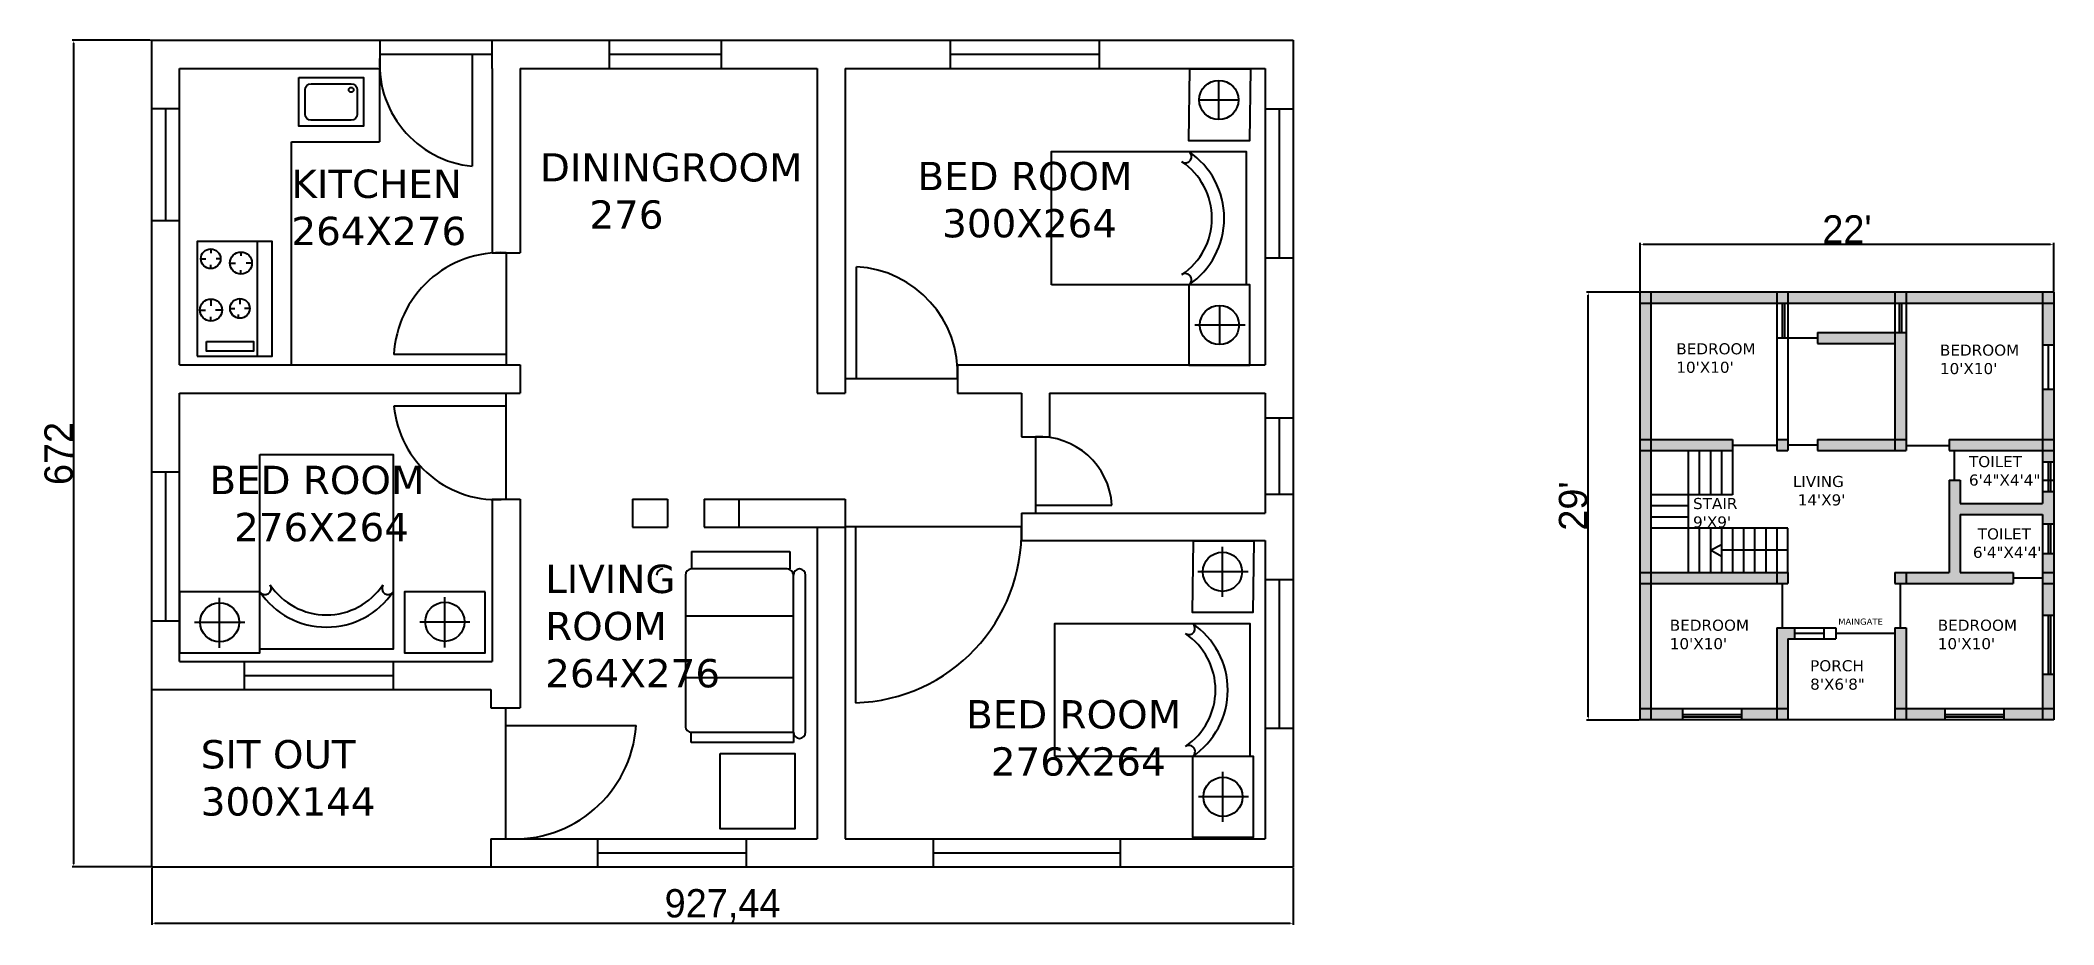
# Model space of a CAD drawing. Header units: feet. Extents: x 154 to 1790, y 7 to 726.
import ezdxf

# ---------------------------------------------------------------- set-up
doc = ezdxf.new("R2010")
doc.units = ezdxf.units.FT
doc.dimstyles.new('ISO-25', dxfattribs={"dimtxt": 23, "dimasz": 2.5, "dimexe": 1.25, "dimexo": 0.625, "dimtad": 1, "dimtxsty": 'Standard', "dimcen": 2.5, "dimadec": 0, "dimazin": 0, "dimtfac": 1, "dimtmove": 0, "dimatfit": 3, "dimfxl": 1, "dimarcsym": 0})

# ---------------------------------------------------------------- blocks, each defined once
blk = doc.blocks.new('*D11')
at = {"color": 0, "lineweight": -2, "transparency": 16777216}
for p, q in [((243.2, 725.7), (179.7, 725.7)), ((181, 56.2), (181, 723.2)), ((243.7, 53.7), (179.7, 53.7))]:
    blk.add_line(p, q, dxfattribs=at)
at = {"color": 0, "transparency": 16777216}
for points in [[(180.6, 723.2), (181.4, 723.2), (181, 725.7)], [(180.6, 56.2), (181.4, 56.2), (181, 53.7)]]:
    blk.add_solid(points, dxfattribs=at)
at = {"layer": 'Defpoints', "color": 0, "transparency": 16777216}
for p in [(181, 725.7), (243.8, 725.7), (244.4, 53.7)]:
    blk.add_point(p, dxfattribs=at)
at = {"color": 0, "transparency": 16777216, "insert": (168.8, 389.7), "char_height": 23, "attachment_point": 5, "rotation": 90}
blk.add_mtext('672', dxfattribs=at)
blk = doc.blocks.new('*D12')
at = {"color": 0, "lineweight": -2, "transparency": 16777216}
for p, q in [((244.4, 53.1), (244.4, 6.6)), ((1171.8, 53.1), (1171.8, 6.6)), ((246.9, 7.8), (1169.3, 7.8))]:
    blk.add_line(p, q, dxfattribs=at)
at = {"color": 0, "transparency": 16777216}
for points in [[(246.9, 8.2), (246.9, 7.4), (244.4, 7.8)], [(1169.3, 8.2), (1169.3, 7.4), (1171.8, 7.8)]]:
    blk.add_solid(points, dxfattribs=at)
at = {"layer": 'Defpoints', "color": 0, "transparency": 16777216}
for p in [(244.4, 53.7), (1171.8, 53.7), (1171.8, 7.8)]:
    blk.add_point(p, dxfattribs=at)
at = {"color": 0, "transparency": 16777216, "insert": (708.1, 21.9), "char_height": 23, "attachment_point": 5}
blk.add_mtext('927,44', dxfattribs=at)
blk = doc.blocks.new('*D19')
at = {"color": 0, "lineweight": -2, "transparency": 16777216}
for p, q in [((1453.1, 521), (1410.2, 521)), ((1411.5, 175.5), (1411.5, 518.5)), ((1453.1, 173), (1410.2, 173))]:
    blk.add_line(p, q, dxfattribs=at)
at = {"color": 0, "transparency": 16777216}
for points in [[(1411.1, 518.5), (1411.9, 518.5), (1411.5, 521)], [(1411.1, 175.5), (1411.9, 175.5), (1411.5, 173)]]:
    blk.add_solid(points, dxfattribs=at)
at = {"layer": 'Defpoints', "color": 0, "transparency": 16777216}
for p in [(1411.5, 521), (1453.7, 521), (1453.7, 173)]:
    blk.add_point(p, dxfattribs=at)
at = {"color": 0, "transparency": 16777216, "insert": (1399.3, 347), "char_height": 23, "width": 61.333, "attachment_point": 5, "rotation": 90}
blk.add_mtext("29'", dxfattribs=at)
blk = doc.blocks.new('*D20')
at = {"color": 0, "lineweight": -2, "transparency": 16777216}
for p, q in [((1453.7, 521.7), (1453.7, 561.1)), ((1456.2, 559.8), (1787.2, 559.8)), ((1789.7, 521.7), (1789.7, 561.1))]:
    blk.add_line(p, q, dxfattribs=at)
at = {"color": 0, "transparency": 16777216}
for points in [[(1456.2, 560.2), (1456.2, 559.4), (1453.7, 559.8)], [(1787.2, 560.2), (1787.2, 559.4), (1789.7, 559.8)]]:
    blk.add_solid(points, dxfattribs=at)
at = {"layer": 'Defpoints', "color": 0, "transparency": 16777216}
for p in [(1789.7, 559.8), (1453.7, 521), (1789.7, 521)]:
    blk.add_point(p, dxfattribs=at)
at = {"color": 0, "transparency": 16777216, "insert": (1621.7, 571.9), "char_height": 23, "attachment_point": 5}
blk.add_mtext("22'", dxfattribs=at)

msp = doc.modelspace()

# ---------------------------------------------------------------- hatches: boundary and pattern name
h = msp.add_hatch()
h.set_pattern_fill('ANGLE', color=256, scale=0.5)
h.set_pattern_definition([(0, (0, 0), (0, 3.4925), [2.54, -0.9525]), (90, (0, 0), (-3.4925, 2e-16), [2.54, -0.9525])])
h.paths.add_polyline_path([(1462.71, 512.05), (1453.71, 512.05), (1453.71, 401.05), (1462.71, 401.05)])
h.paths.add_polyline_path([(1462.71, 392.05), (1453.71, 392.05), (1453.71, 293.05), (1462.71, 293.05)])
h.paths.add_polyline_path([(1462.71, 284.05), (1453.71, 284.05), (1453.71, 182.05), (1462.71, 182.05)])
h.paths.add_polyline_path([(1488.071, 182.05), (1462.71, 182.05), (1462.71, 173.05), (1488.071, 173.05)])
h.paths.add_polyline_path([(1564.71, 182.05), (1536.071, 182.05), (1536.071, 173.05), (1564.71, 173.05)])
h.paths.add_polyline_path([(1701.24, 182.05), (1669.71, 182.05), (1669.71, 173.05), (1701.24, 173.05)])
h.paths.add_polyline_path([(1780.71, 182.05), (1749.24, 182.05), (1749.24, 173.05), (1780.71, 173.05)])
h.paths.add_polyline_path([(1789.71, 210.304), (1780.71, 210.304), (1780.71, 182.05), (1789.71, 182.05)])
h.paths.add_polyline_path([(1789.71, 284.05), (1780.71, 284.05), (1780.71, 258.304), (1789.71, 258.304)])
h.paths.add_polyline_path([(1789.71, 308.486), (1780.71, 308.486), (1780.71, 293.05), (1789.71, 293.05)], flags=17)
h.paths.add_polyline_path([(1789.71, 358.864), (1780.71, 358.864), (1780.71, 349.05), (1713.71, 349.05), (1713.71, 368.05), (1704.71, 368.05), (1704.71, 340.05), (1704.71, 293.05), (1669.71, 293.05), (1669.71, 284.05), (1756.71, 284.05), (1756.71, 293.05), (1713.71, 293.05), (1713.71, 340.05), (1780.71, 340.05), (1780.71, 332.486), (1789.71, 332.486)])
h.paths.add_polyline_path([(1789.71, 442.073), (1780.71, 442.073), (1780.71, 401.05), (1789.71, 401.05)])
h.paths.add_polyline_path([(1789.71, 392.05), (1780.71, 392.05), (1780.71, 382.864), (1789.71, 382.864)])
h.paths.add_polyline_path([(1789.71, 512.05), (1780.71, 512.05), (1780.71, 478.073), (1789.71, 478.073)])
h.paths.add_polyline_path([(1780.71, 521.05), (1669.71, 521.05), (1669.71, 512.05), (1780.71, 512.05)])
h.paths.add_polyline_path([(1669.71, 488.05), (1660.71, 488.05), (1660.71, 401.05), (1669.71, 401.05)])
h.paths.add_polyline_path([(1780.71, 401.05), (1704.71, 401.05), (1704.71, 392.05), (1780.71, 392.05)])
h.paths.add_polyline_path([(1660.71, 521.05), (1573.71, 521.05), (1573.71, 512.05), (1660.71, 512.05)])
h.paths.add_polyline_path([(1564.71, 521.05), (1462.71, 521.05), (1462.71, 512.05), (1564.71, 512.05)])
h.paths.add_polyline_path([(1660.71, 488.05), (1597.71, 488.05), (1597.71, 479.05), (1660.71, 479.05)])
h.paths.add_polyline_path([(1660.71, 401.05), (1597.71, 401.05), (1597.71, 392.05), (1660.71, 392.05)])
h.paths.add_polyline_path([(1528.71, 401.05), (1462.71, 401.05), (1462.71, 392.05), (1528.71, 392.05)])
h.paths.add_polyline_path([(1573.71, 239.05), (1578.961, 239.05), (1578.961, 248.05), (1564.71, 248.05), (1564.71, 182.05), (1573.71, 182.05)])
h.paths.add_polyline_path([(1669.71, 248.05), (1660.71, 248.05), (1660.71, 182.05), (1669.71, 182.05)])
h = msp.add_hatch(color=256)
h.dxf.hatch_style = 1
h.set_gradient(color1=(63, 255, 0), color2=(61, 245, 0), one_color=1, tint=0.48, name='INVCYLINDER')
h.paths.add_polyline_path([(1462.71, 521.05), (1453.71, 521.05), (1453.71, 512.05), (1462.71, 512.05)])
h.paths.add_polyline_path([(1573.71, 521.05), (1564.71, 521.05), (1564.71, 512.05), (1573.71, 512.05)])
h.paths.add_polyline_path([(1669.71, 521.05), (1660.71, 521.05), (1660.71, 512.05), (1669.71, 512.05)])
h.paths.add_polyline_path([(1789.71, 293.05), (1780.71, 293.05), (1780.71, 284.05), (1789.71, 284.05)])
h.paths.add_polyline_path([(1669.71, 182.05), (1660.71, 182.05), (1660.71, 173.05), (1669.71, 173.05)])
h.paths.add_polyline_path([(1573.71, 182.05), (1564.71, 182.05), (1564.71, 173.05), (1573.71, 173.05)])
h.paths.add_polyline_path([(1462.71, 182.05), (1453.71, 182.05), (1453.71, 173.05), (1462.71, 173.05)])
h.paths.add_polyline_path([(1789.71, 182.05), (1780.71, 182.05), (1780.71, 173.05), (1789.71, 173.05)])
h = msp.add_hatch(color=256)
h.dxf.hatch_style = 1
h.set_gradient(color1=(255, 127, 0), color2=(255, 163, 71), one_color=1, tint=0.64, name='INVCYLINDER')
h.paths.add_polyline_path([(1462.71, 512.05), (1453.71, 512.05), (1453.71, 401.05), (1462.71, 401.05)])
h.paths.add_polyline_path([(1462.71, 392.05), (1453.71, 392.05), (1453.71, 293.05), (1462.71, 293.05)])
h.paths.add_polyline_path([(1528.71, 401.05), (1462.71, 401.05), (1462.71, 392.05), (1528.71, 392.05)])
h.paths.add_polyline_path([(1462.71, 284.05), (1453.71, 284.05), (1453.71, 182.05), (1462.71, 182.05)])
h.paths.add_polyline_path([(1488.071, 182.05), (1462.71, 182.05), (1462.71, 173.05), (1488.071, 173.05)])
h.paths.add_polyline_path([(1564.71, 293.05), (1462.71, 293.05), (1462.71, 284.05), (1564.71, 284.05)])
h.paths.add_polyline_path([(1573.71, 239.05), (1578.961, 239.05), (1578.961, 248.05), (1564.71, 248.05), (1564.71, 182.05), (1573.71, 182.05)])
h.paths.add_polyline_path([(1564.71, 182.05), (1536.071, 182.05), (1536.071, 173.05), (1564.71, 173.05)])
h.paths.add_polyline_path([(1669.71, 248.05), (1660.71, 248.05), (1660.71, 182.05), (1669.71, 182.05)])
h.paths.add_polyline_path([(1756.71, 293.05), (1713.71, 293.05), (1713.71, 340.05), (1780.71, 340.05), (1780.71, 332.486), (1789.71, 332.486), (1789.71, 358.864), (1780.71, 358.864), (1780.71, 349.05), (1713.71, 349.05), (1713.71, 368.05), (1704.71, 368.05), (1704.71, 340.05), (1704.71, 293.05), (1669.71, 293.05), (1669.71, 284.05), (1756.71, 284.05)])
h.paths.add_polyline_path([(1701.24, 182.05), (1669.71, 182.05), (1669.71, 173.05), (1701.24, 173.05)])
h.paths.add_polyline_path([(1780.71, 182.05), (1749.24, 182.05), (1749.24, 173.05), (1780.71, 173.05)])
h.paths.add_polyline_path([(1789.71, 210.304), (1780.71, 210.304), (1780.71, 182.05), (1789.71, 182.05)])
h.paths.add_polyline_path([(1789.71, 284.05), (1780.71, 284.05), (1780.71, 258.304), (1789.71, 258.304)])
h.paths.add_polyline_path([(1789.71, 442.073), (1780.71, 442.073), (1780.71, 401.05), (1789.71, 401.05)])
h.paths.add_polyline_path([(1789.71, 512.05), (1780.71, 512.05), (1780.71, 478.073), (1789.71, 478.073)])
h.paths.add_polyline_path([(1780.71, 521.05), (1669.71, 521.05), (1669.71, 512.05), (1780.71, 512.05)])
h.paths.add_polyline_path([(1660.71, 521.05), (1573.71, 521.05), (1573.71, 512.05), (1660.71, 512.05)])
h.paths.add_polyline_path([(1669.71, 488.05), (1660.71, 488.05), (1660.71, 401.05), (1669.71, 401.05)])
h.paths.add_polyline_path([(1660.71, 488.05), (1597.71, 488.05), (1597.71, 479.05), (1660.71, 479.05)])
h.paths.add_polyline_path([(1564.71, 521.05), (1462.71, 521.05), (1462.71, 512.05), (1564.71, 512.05)])
h.paths.add_polyline_path([(1780.71, 401.05), (1704.71, 401.05), (1704.71, 392.05), (1780.71, 392.05)])
h.paths.add_polyline_path([(1660.71, 401.05), (1597.71, 401.05), (1597.71, 392.05), (1660.71, 392.05)])
h.paths.add_polyline_path([(1789.71, 392.05), (1780.71, 392.05), (1780.71, 382.864), (1789.71, 382.864)])
h.paths.add_polyline_path([(1789.71, 308.486), (1780.71, 308.486), (1780.71, 293.05), (1789.71, 293.05)], flags=17)
h = msp.add_hatch(color=256)
h.dxf.hatch_style = 1
h.set_gradient(color1=(63, 255, 0), color2=(61, 245, 0), one_color=1, tint=0.48, name='INVCYLINDER')
h.paths.add_polyline_path([(1789.71, 401.05), (1780.71, 401.05), (1780.71, 392.05), (1789.71, 392.05)])
h.paths.add_polyline_path([(1789.71, 521.05), (1780.71, 521.05), (1780.71, 512.05), (1789.71, 512.05)])
h.paths.add_polyline_path([(1669.71, 401.05), (1660.71, 401.05), (1660.71, 392.05), (1669.71, 392.05)])
h.paths.add_polyline_path([(1573.71, 401.05), (1564.71, 401.05), (1564.71, 392.05), (1573.71, 392.05)])
h = msp.add_hatch(color=256)
h.dxf.hatch_style = 1
h.set_gradient(color1=(63, 255, 0), color2=(61, 245, 0), one_color=1, tint=0.48, name='INVCYLINDER')
h.paths.add_polyline_path([(1573.71, 293.05), (1564.71, 293.05), (1564.71, 284.05), (1573.71, 284.05)])
h.paths.add_polyline_path([(1669.71, 293.05), (1660.71, 293.05), (1660.71, 284.05), (1669.71, 284.05)])
h.paths.add_polyline_path([(1462.71, 401.05), (1453.71, 401.05), (1453.71, 392.05), (1462.71, 392.05)])
h.paths.add_polyline_path([(1462.71, 293.05), (1453.71, 293.05), (1453.71, 284.05), (1462.71, 284.05)])

# ---------------------------------------------------------------- linework, layer by layer
for p, q in [((243.809, 725.707), (1171.809, 725.707)), ((244.369, 53.707), (244.369, 725.707)), ((429.809, 702.867), (429.809, 725.707)), ((520.809, 702.867), (520.809, 725.707)), ((616.296, 702.867), (616.296, 725.707)), ((707.296, 702.867), (707.296, 725.707)), ((893.323, 702.867), (893.323, 725.707)), ((1014.323, 702.867), (1014.323, 725.707)), ((1171.809, 725.707), (1171.809, 53.707)), ((429.809, 714.287), (520.809, 714.287)), ((504.638, 714.287), (504.638, 623.287)), ((616.296, 714.287), (707.296, 714.287)), ((893.323, 714.287), (1014.323, 714.287)), ((243.809, 702.867), (244.369, 702.867)), ((266.809, 461.707), (266.809, 702.867)), ((266.809, 702.867), (429.809, 702.867)), ((429.483, 702.867), (429.483, 643.089)), ((520.809, 702.867), (520.809, 552.927)), ((543.809, 702.867), (543.809, 552.927)), ((543.809, 702.867), (784.969, 702.867)), ((784.969, 702.867), (784.969, 438.707)), ((807.809, 702.867), (807.809, 438.707)), ((807.809, 702.867), (1148.969, 702.867)), ((1111.371, 661.223), (1111.371, 693.091)), ((1148.969, 702.867), (1148.969, 461.707)), ((1095.438, 677.157), (1127.305, 677.157)), ((266.809, 669.912), (244.369, 669.912)), ((255.589, 669.912), (255.589, 578.912)), ((1148.969, 669.912), (1171.809, 669.912)), ((1160.389, 669.912), (1160.389, 548.912)), ((357.809, 461.707), (357.809, 643.089)), ((357.809, 643.089), (429.483, 643.089)), ((266.809, 578.912), (244.369, 578.912)), ((330.083, 562.137), (330.083, 468.961)), ((284.227, 548.005), (288.315, 548.005)), ((292.227, 556.005), (292.227, 552.564)), ((292.227, 540.005), (292.227, 543.229)), ((300.227, 548.005), (296.791, 548.005)), ((307.787, 544.532), (312.44, 544.532)), ((316.787, 553.532), (316.787, 550.393)), ((325.787, 544.532), (321.134, 544.532)), ((520.809, 552.927), (543.809, 552.927)), ((532.309, 552.927), (532.309, 461.707)), ((817.03, 450.287), (817.03, 541.507)), ((1148.969, 548.912), (1171.809, 548.912)), ((316.787, 535.532), (316.787, 538.888)), ((292.445, 515.325), (292.445, 509.798)), ((307.917, 507.627), (311.788, 507.627)), ((315.917, 515.627), (315.917, 511.101)), ((323.917, 507.627), (319.83, 507.627)), ((323.917, 507.627), (323.917, 507.627)), ((1111.819, 510.088), (1111.819, 478.221)), ((1453.71, 173.05), (1453.71, 521.05)), ((1453.71, 521.05), (1789.71, 521.05)), ((1453.71, 512.05), (1789.71, 512.05)), ((1462.71, 392.05), (1462.71, 521.05)), ((1564.71, 521.05), (1564.71, 392.05)), ((1569.21, 483.55), (1569.21, 512.05)), ((1571.21, 483.55), (1571.21, 512.05)), ((1573.71, 521.05), (1573.71, 392.05)), ((1660.71, 521.05), (1660.71, 488.05)), ((1660.71, 521.05), (1660.71, 392.05)), ((1664.316, 488.05), (1664.316, 512.05)), ((1666.316, 488.05), (1666.316, 512.05)), ((1669.71, 521.05), (1669.71, 392.05)), ((1780.71, 521.05), (1780.71, 401.05)), ((1780.71, 521.05), (1780.71, 401.05)), ((1780.71, 521.05), (1780.71, 349.05)), ((1780.71, 521.05), (1780.71, 349.05)), ((1789.71, 521.05), (1789.71, 173.05)), ((283.445, 506.325), (288.098, 506.325)), ((292.445, 497.325), (292.445, 500.898)), ((301.445, 506.325), (296.139, 506.325)), ((314.924, 499.689), (314.924, 502.635)), ((315.917, 499.627), (314.924, 499.689)), ((1132.658, 494.154), (1091.877, 494.154)), ((1573.71, 483.55), (1564.71, 483.55)), ((1597.71, 483.55), (1573.71, 483.55)), ((1597.71, 488.05), (1669.71, 488.05)), ((1597.71, 488.05), (1597.71, 479.05)), ((1597.71, 479.05), (1660.71, 479.05)), ((1660.71, 479.05), (1660.71, 401.05)), ((1780.71, 478.073), (1789.71, 478.073)), ((1785.21, 478.073), (1785.21, 442.073)), ((266.809, 461.707), (543.809, 461.707)), ((532.309, 470.163), (441.089, 470.163)), ((543.809, 461.707), (543.809, 438.707)), ((899.029, 461.707), (1148.969, 461.707)), ((899.029, 461.707), (899.029, 438.867)), ((899.029, 450.287), (807.809, 450.287)), ((1780.71, 442.073), (1789.71, 442.073)), ((243.809, 438.867), (244.369, 438.867)), ((266.809, 438.707), (543.809, 438.707)), ((266.809, 220.707), (266.809, 438.707)), ((532.309, 428.191), (441.089, 428.191)), ((532.309, 352.547), (532.309, 438.707)), ((784.969, 438.867), (807.809, 438.867)), ((784.969, 438.707), (807.809, 438.707)), ((899.029, 438.867), (950.969, 438.867)), ((950.969, 438.867), (950.969, 403.207)), ((973.809, 438.867), (973.809, 403.207)), ((973.809, 438.867), (1148.969, 438.867)), ((1148.969, 438.867), (1148.969, 341.207)), ((1148.969, 418.625), (1171.809, 418.625)), ((1160.389, 418.625), (1160.389, 356.625)), ((950.969, 403.207), (973.809, 403.207)), ((962.389, 403.207), (962.389, 341.207)), ((1453.71, 401.05), (1528.71, 401.05)), ((1462.71, 401.05), (1528.71, 401.05)), ((1528.71, 401.05), (1528.71, 392.05)), ((1528.71, 396.55), (1564.71, 396.55)), ((1564.71, 401.05), (1573.71, 401.05)), ((1597.71, 396.55), (1573.71, 396.55)), ((1597.71, 401.05), (1597.71, 392.05)), ((1597.71, 401.05), (1669.71, 401.05)), ((1704.71, 395.969), (1669.71, 395.969)), ((1704.71, 401.05), (1704.71, 392.05)), ((1704.71, 401.05), (1704.71, 392.05)), ((1704.71, 401.05), (1780.71, 401.05)), ((1780.71, 401.05), (1789.71, 401.05)), ((1453.71, 392.05), (1528.71, 392.05)), ((1462.71, 293.05), (1462.71, 392.05)), ((1462.71, 173.05), (1462.71, 392.05)), ((1492.71, 392.05), (1492.71, 356.05)), ((1501.71, 392.05), (1501.71, 356.05)), ((1510.71, 392.05), (1510.71, 356.05)), ((1519.71, 392.05), (1519.71, 356.05)), ((1519.71, 392.05), (1519.71, 356.05)), ((1528.71, 392.05), (1528.71, 356.05)), ((1564.71, 392.05), (1573.71, 392.05)), ((1597.71, 392.05), (1669.71, 392.05)), ((1704.71, 392.05), (1789.71, 392.05)), ((1709.21, 368.05), (1709.21, 392.05)), ((1780.71, 392.05), (1780.71, 349.05)), ((1780.71, 382.864), (1789.71, 382.864)), ((1785.21, 382.864), (1785.21, 358.864)), ((1787.21, 382.864), (1787.21, 358.864)), ((266.809, 374.453), (244.369, 374.453)), ((255.589, 374.453), (255.589, 253.453)), ((1704.71, 368.05), (1713.71, 368.05)), ((1704.71, 368.05), (1704.71, 340.05)), ((1704.71, 368.05), (1704.71, 349.05)), ((1713.71, 368.05), (1713.71, 349.05)), ((1713.71, 368.05), (1713.71, 349.05)), ((1780.71, 368.05), (1789.71, 368.05)), ((520.809, 352.547), (520.809, 220.707)), ((520.809, 352.547), (520.809, 220.707)), ((520.809, 352.547), (543.809, 352.547)), ((543.809, 352.547), (543.809, 182.867)), ((635.029, 352.547), (635.029, 329.707)), ((635.029, 352.547), (663.429, 352.547)), ((663.429, 352.547), (663.429, 329.707)), ((693.11, 352.547), (693.11, 329.707)), ((693.11, 352.547), (807.809, 352.547)), ((721.419, 352.547), (721.419, 329.707)), ((807.809, 352.547), (807.809, 76.547)), ((962.389, 347.592), (1024.389, 347.592)), ((1148.969, 356.625), (1171.809, 356.625)), ((1528.71, 356.05), (1462.71, 356.05)), ((1492.71, 347.05), (1462.71, 347.05)), ((1528.71, 356.05), (1492.71, 356.05)), ((1492.71, 356.05), (1492.71, 293.05)), ((1713.71, 349.05), (1780.71, 349.05)), ((1780.71, 358.864), (1789.71, 358.864)), ((635.029, 329.707), (663.429, 329.707)), ((693.11, 329.707), (807.809, 329.707)), ((784.969, 329.707), (784.969, 76.547)), ((950.969, 330.037), (807.809, 330.037)), ((816.131, 330.037), (816.131, 187.037)), ((950.969, 341.207), (1148.969, 341.207)), ((950.969, 341.207), (950.969, 318.867)), ((1492.71, 338.05), (1462.71, 338.05)), ((1573.71, 329.05), (1462.71, 329.05)), ((1573.71, 329.05), (1462.71, 329.05)), ((1501.71, 329.05), (1501.71, 293.05)), ((1510.71, 329.05), (1510.71, 293.05)), ((1519.71, 329.05), (1519.71, 293.05)), ((1528.71, 329.05), (1528.71, 293.05)), ((1537.71, 329.05), (1537.71, 293.05)), ((1546.71, 329.05), (1546.71, 293.05)), ((1555.71, 329.05), (1555.71, 293.05)), ((1564.71, 329.05), (1564.71, 293.05)), ((1573.71, 293.05), (1573.71, 329.05)), ((1704.71, 340.05), (1704.71, 293.05)), ((1713.71, 340.05), (1780.71, 340.05)), ((1713.71, 340.05), (1713.71, 293.05)), ((1780.71, 340.05), (1780.71, 293.05)), ((1780.71, 340.05), (1780.71, 293.05)), ((1780.71, 332.486), (1789.71, 332.486)), ((1785.21, 332.486), (1785.21, 308.486)), ((1787.21, 332.486), (1787.21, 308.486)), ((950.969, 318.867), (1148.969, 318.867)), ((1114.262, 273.21), (1114.262, 313.92)), ((1148.969, 318.867), (1148.969, 76.547)), ((1510.71, 311.05), (1519.71, 315.832)), ((1519.71, 306.05), (1510.71, 311.05)), ((1519.71, 315.832), (1519.71, 311.05)), ((1573.71, 311.05), (1519.71, 311.05)), ((1519.71, 311.05), (1519.71, 311.05)), ((1519.71, 311.05), (1519.71, 311.05)), ((1519.71, 311.05), (1519.71, 306.05)), ((683, 309.931), (762.807, 309.931)), ((683, 309.931), (683, 295.814)), ((760.634, 295.814), (683, 295.814)), ((762.807, 309.931), (762.807, 295.814)), ((1780.71, 308.486), (1789.71, 308.486)), ((678, 290.814), (678, 168.107)), ((765.634, 163.107), (765.634, 290.814)), ((775.634, 163.107), (775.634, 290.814)), ((1135.1, 293.565), (1094.319, 293.565)), ((1148.969, 287.334), (1171.809, 287.334)), ((1160.389, 287.334), (1160.389, 166.334)), ((1453.71, 293.05), (1573.71, 293.05)), ((1453.71, 284.05), (1564.71, 284.05)), ((1462.71, 182.05), (1462.71, 284.05)), ((1462.71, 284.05), (1573.71, 284.05)), ((1564.71, 293.05), (1564.71, 284.05)), ((1569.21, 248.05), (1569.21, 284.05)), ((1573.71, 293.05), (1573.71, 284.05)), ((1660.71, 293.05), (1704.71, 293.05)), ((1660.71, 293.05), (1660.71, 284.05)), ((1660.71, 284.05), (1756.71, 284.05)), ((1665.21, 248.05), (1665.21, 284.05)), ((1669.71, 293.05), (1669.71, 284.05)), ((1713.71, 293.05), (1756.71, 293.05)), ((1756.71, 293.05), (1756.71, 284.05)), ((1756.71, 288.55), (1780.71, 288.55)), ((1780.71, 293.05), (1780.71, 284.05)), ((1780.71, 293.05), (1789.71, 293.05)), ((1780.71, 284.05), (1780.71, 173.05)), ((1780.71, 284.05), (1789.71, 284.05)), ((299.511, 231.616), (299.511, 272.397)), ((482.513, 232.064), (482.513, 272.845)), ((266.809, 253.453), (244.369, 253.453)), ((279.156, 252.454), (319.866, 252.454)), ((462.159, 252.902), (502.868, 252.902)), ((678, 257.696), (765.634, 257.696)), ((1564.71, 248.05), (1612.71, 248.05)), ((1564.71, 248.05), (1564.71, 173.05)), ((1578.961, 248.05), (1578.961, 239.05)), ((1602.961, 248.05), (1602.961, 239.05)), ((1612.71, 248.05), (1612.71, 239.05)), ((1660.71, 248.05), (1669.71, 248.05)), ((1660.71, 248.05), (1660.71, 173.05)), ((1669.71, 248.05), (1669.71, 173.05)), ((1780.71, 258.304), (1789.71, 258.304)), ((1785.21, 258.304), (1785.21, 210.304)), ((1787.21, 258.304), (1787.21, 210.304)), ((1573.71, 239.05), (1573.71, 173.05)), ((1573.71, 239.05), (1612.71, 239.05)), ((1578.961, 243.55), (1602.961, 243.55)), ((1612.71, 243.55), (1660.71, 243.55)), ((266.809, 220.707), (520.809, 220.707)), ((319.482, 220.707), (319.482, 197.707)), ((440.482, 220.707), (440.482, 197.707)), ((244.369, 197.707), (519.967, 197.707)), ((319.482, 209.207), (440.482, 209.207)), ((519.967, 197.707), (519.967, 182.867)), ((678, 207.696), (765.634, 207.696)), ((1780.71, 210.304), (1789.71, 210.304)), ((519.967, 182.867), (543.809, 182.867)), ((531.888, 182.867), (531.888, 76.547)), ((1573.71, 182.05), (1453.71, 182.05)), ((1564.71, 182.05), (1462.71, 182.05)), ((1488.071, 182.05), (1488.071, 173.05)), ((1536.071, 182.05), (1536.071, 173.05)), ((1789.71, 182.05), (1660.71, 182.05)), ((1701.24, 182.05), (1701.24, 173.05)), ((1749.24, 182.05), (1749.24, 173.05)), ((531.888, 168.458), (637.888, 168.458)), ((1148.969, 166.334), (1171.809, 166.334)), ((1789.71, 173.05), (1453.71, 173.05)), ((1488.071, 177.55), (1536.071, 177.55)), ((1488.071, 175.55), (1536.071, 175.55)), ((1701.24, 177.55), (1749.24, 177.55)), ((1701.24, 175.55), (1749.24, 175.55)), ((682.535, 154.699), (682.535, 163.107)), ((765.634, 154.699), (682.535, 154.699)), ((683, 163.107), (765.634, 163.107)), ((765.634, 163.107), (765.634, 154.699)), ((1114.71, 90.207), (1114.71, 130.917)), ((1135.548, 110.562), (1094.767, 110.562)), ((519.967, 76.547), (784.969, 76.547)), ((519.967, 76.547), (519.967, 53.707)), ((606.403, 76.547), (606.403, 53.707)), ((727.403, 76.547), (727.403, 53.707)), ((807.809, 76.547), (1148.969, 76.547)), ((879.189, 76.547), (879.189, 53.707)), ((1031.189, 76.547), (1031.189, 53.707)), ((244.369, 53.707), (1171.809, 53.707)), ((606.403, 65.127), (727.403, 65.127)), ((879.189, 65.127), (1031.189, 65.127))]:
    msp.add_line(p, q)
for points in [[(363.951, 695.382), (416.353, 695.382), (416.353, 655.735), (363.951, 655.735)], [(1087.526, 702.108), (1086.722, 644.207), (1136.417, 644.207), (1137.221, 702.108)], [(975.283, 526.856), (975.283, 635.125), (1133.684, 635.125), (1133.684, 526.856)], [(281.324, 468.961), (342.102, 468.961), (342.102, 562.137), (281.324, 562.137)], [(1086.972, 526.856), (1086.972, 461.453), (1136.667, 461.453), (1136.667, 526.856)], [(288.791, 480.715), (327.035, 480.715), (327.035, 472.879), (288.791, 472.879)], [(332.212, 388.99), (440.482, 388.99), (440.482, 230.589), (332.212, 230.589)], [(1090.416, 318.516), (1089.612, 260.614), (1139.307, 260.614), (1140.111, 318.516)], [(332.212, 277.302), (266.809, 277.302), (266.809, 227.607), (332.212, 227.607)], [(515.215, 277.302), (449.812, 277.302), (449.812, 227.607), (515.215, 227.607)], [(978.173, 143.264), (978.173, 251.533), (1136.574, 251.533), (1136.574, 143.264)], [(706.069, 145.682), (766.847, 145.682), (766.847, 84.533), (706.069, 84.533)], [(1089.862, 143.264), (1089.862, 77.86), (1139.557, 77.86), (1139.557, 143.264)]]:
    msp.add_lwpolyline(points, close=True)
msp.add_lwpolyline([(373.951, 690.382), (406.353, 690.382, -0.41421356), (411.353, 685.382), (411.353, 665.735, -0.41421356), (406.353, 660.735), (373.951, 660.735, -0.41421356), (368.951, 665.735), (368.951, 685.382, -0.41421356)], format="xyb", close=True)
for centre, radius in [((406.353, 685.382), 2), ((1111.371, 677.157), 15.934), ((292.227, 548.005), 8), ((316.787, 544.532), 9), ((292.445, 506.325), 9), ((315.917, 507.627), 8), ((1111.819, 494.154), 15.934), ((1114.262, 293.565), 15.934), ((299.511, 252.454), 15.934), ((482.513, 252.902), 15.934), ((1114.71, 110.562), 15.934)]:
    msp.add_circle(centre, radius)
for centre, radius, start, end in [((512.723, 706.201), 83.308, 174.430133, 264.430133), ((1084.175, 630.981), 5, 235.986305, 55.986305), ((1050.439, 580.991), 55.309, 304.013695, 55.986305), ((1050.439, 580.991), 65.309, 304.013695, 55.986305), ((528.081, 465.935), 87.095, 87.217411, 177.217411), ((812.42, 454.898), 86.732, 356.952709, 86.952709), ((1084.175, 531.001), 5, 304.013695, 124.013695), ((524.521, 435.979), 83.795, 185.332798, 275.332798), ((965.581, 344.399), 58.894, 3.107112, 93.107112), ((812.05, 325.956), 138.979, 271.68262, 1.68262), ((659.478, 290.814), 5, 90.000001, 180), ((683, 290.814), 5, 90.000001, 180), ((760.634, 290.814), 5, 0, 90.000001), ((770.634, 290.814), 5, 0, 180), ((336.357, 280.098), 5, 214.013695, 34.013695), ((386.347, 313.835), 55.309, 214.013695, 325.986305), ((436.337, 280.098), 5, 145.986305, 325.986305), ((386.347, 313.835), 65.309, 214.013695, 325.986305), ((1087.065, 247.389), 5, 235.986305, 55.986305), ((1053.329, 197.398), 65.309, 304.013695, 55.986305), ((1053.329, 197.398), 55.309, 304.013695, 55.986305), ((538.932, 175.503), 99.206, 265.928155, 355.928155), ((683, 168.107), 5, 180, 270.000001), ((770.634, 163.107), 5, 180, 0), ((1087.065, 147.408), 5, 304.013695, 124.013695)]:
    msp.add_arc(centre, radius, start, end)

# ---------------------------------------------------------------- texts
at = {"attachment_point": 1}
for s, width, insert, char_height in [('{\\fVerdana|b0|i0|c0|p34;DININGROOM\\P    276}', 179.50768, (559.783, 633.878), 23), ('{\\fVerdana|b0|i0|c0|p34;BED ROOM\\P  300X264}', 179.50768, (866.5, 626.819), 23), ('{\\fVerdana|b0|i0|c0|p34;KITCHEN\\P264X276}', 131.82362, (357.809, 620.52), 23), ("{\\fVerdana|b0|i0|c0|p34;BEDROOM\\P10'X10'}", 56.64678, (1483.046, 479.352), 9), ("{\\fVerdana|b0|i0|c0|p34;BEDROOM\\P10'X10'}", 56.64678, (1697.241, 478.271), 9), ('{\\fVerdana|b0|i0|c0|p34;BED ROOM\\P  276X264}', 179.50768, (291.228, 379.76), 23), ('{\\fVerdana|b0|i0|c0|p34;TOILET\\P6\'4"X4\'4"}', 56.64678, (1720.837, 387.647), 9), ("{\\fVerdana|b0|i0|c0|p34;LIVING\\P 14'X9'}", 104.44251, (1577.752, 371.497), 9), ("{\\fVerdana|b0|i0|c0|p34; STAIR\\P 9'X9'}", 104.44251, (1492.71, 353.57), 9), ('{\\fVerdana|b0|i0|c0|p34; TOILET\\P6\'4"X4\'4"}', 56.64678, (1724.063, 328.865), 9), ('{\\fVerdana|b0|i0|c0|p34;LIVING ROOM\\P264X276}', 179.50768, (564.023, 299.289), 23), ("{\\fVerdana|b0|i0|c0|p34;BEDROOM\\P10'X10'}", 56.64678, (1477.735, 254.605), 9), ('{\\fVerdana|b0|i0|c0|p34;MAINGATE}', 28.82137, (1614.601, 255.507), 5), ("{\\fVerdana|b0|i0|c0|p34;BEDROOM\\P10'X10'}", 56.64678, (1695.471, 254.605), 9), ('{\\fVerdana|b0|i0|c0|p34; PORCH\\P 8\'X6\'8"}', 50.45104, (1587.852, 221.671), 9), ('{\\fVerdana|b0|i0|c0|p34;BED ROOM\\P  276X264}', 179.50768, (906.066, 189.171), 23), ('{\\fVerdana|b0|i0|c0|p34;SIT OUT 300X144}', 179.50768, (284.161, 156.701), 23)]:
    msp.add_mtext_dynamic_manual_height_columns(s, width=width, gutter_width=12.5, heights=[0], dxfattribs=dict(at, insert=insert, char_height=char_height))

# ---------------------------------------------------------------- dimensions: what is measured, and where the dimension line sits
dim = msp.add_linear_dim(base=(180.974, 725.707), p1=(244.369, 53.707), p2=(243.809, 725.707), angle=90, dimstyle='ISO-25')
dim.commit()
dim.dimension.update_dxf_attribs({"geometry": '*D11', "text_midpoint": (168.849, 389.707)})
dim = msp.add_linear_dim(base=(1789.71, 559.814), p1=(1453.71, 521.05), p2=(1789.71, 521.05), text="22'", dimstyle='ISO-25')
dim.commit()
dim.dimension.update_dxf_attribs({"geometry": '*D20', "text_midpoint": (1621.71, 571.939)})
dim = msp.add_linear_dim(base=(1411.471, 521.05), p1=(1453.71, 173.05), p2=(1453.71, 521.05), angle=90, text="29'", dimstyle='ISO-25')
dim.commit()
dim.dimension.update_dxf_attribs({"geometry": '*D19', "text_midpoint": (1399.346, 347.05)})
dim = msp.add_linear_dim(base=(1171.809, 7.813), p1=(244.369, 53.707), p2=(1171.809, 53.707), dimstyle='ISO-25')
dim.commit()
dim.dimension.update_dxf_attribs({"geometry": '*D12', "text_midpoint": (708.089, 21.855)})

doc.saveas('drawing.dxf')
